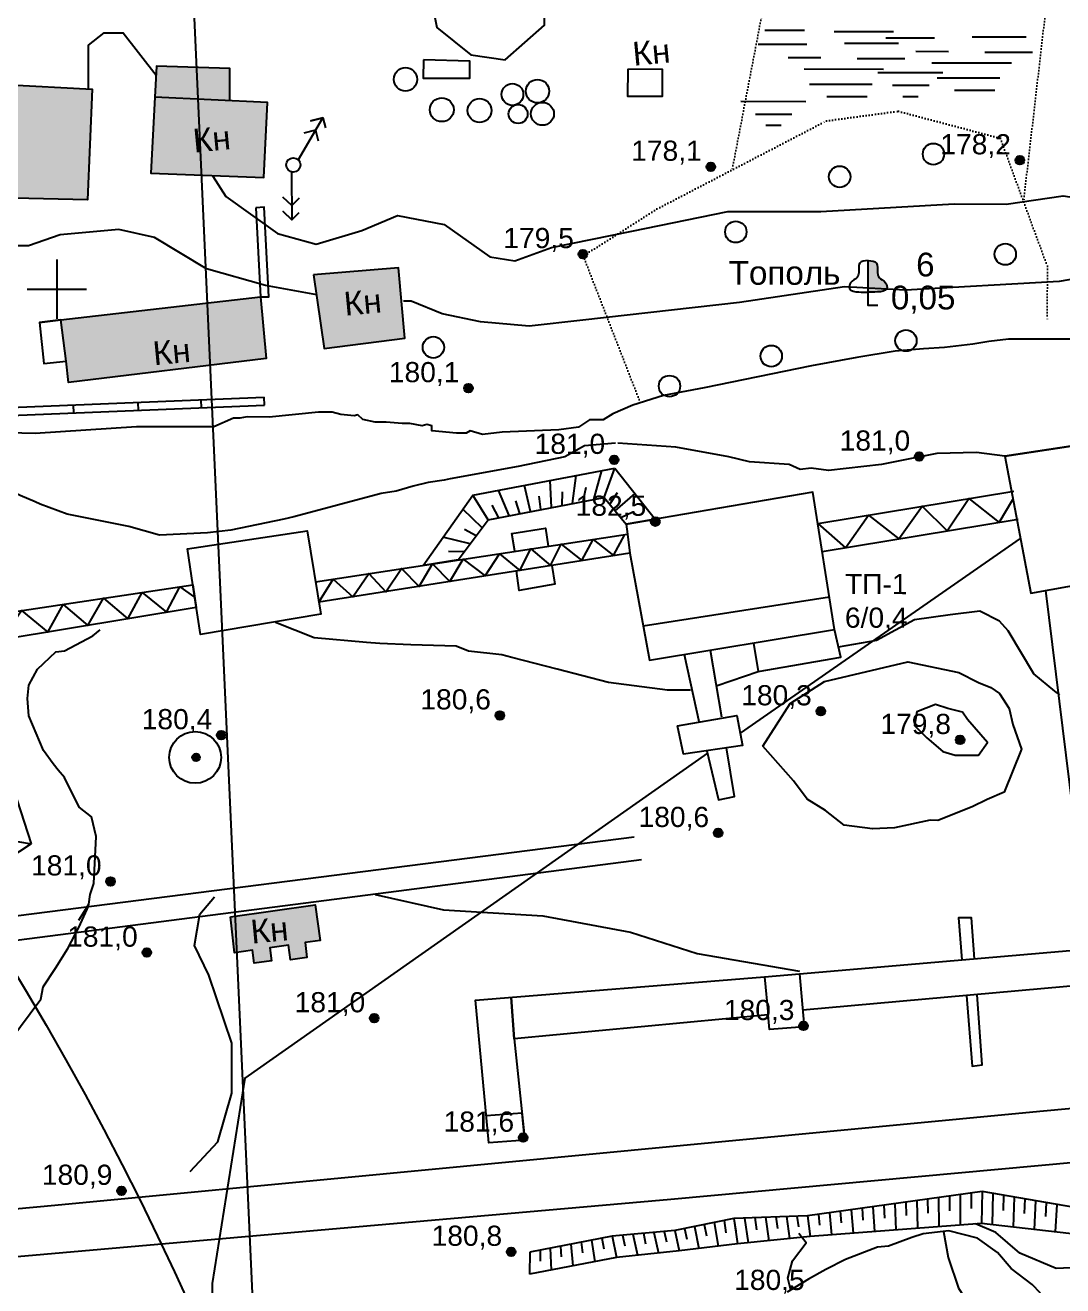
# Model space of a CAD drawing. Header units: millimetres. Extents: x 6127 to 9314, y 4730 to 7085.
# Drawn here: x 7594.6 to 7769.4, y 6031.9 to 6244.3 of the extents above; entities that cross this region are included whole.
import ezdxf

# ---------------------------------------------------------------- set-up
doc = ezdxf.new("R2010")
doc.units = ezdxf.units.MM
doc.header["$LTSCALE"] = 0.7
doc.linetypes.add('ACAD_ISO07W100', pattern=[3, 0, -3])
for name, color, linetype in [('болото', 84, 'Continuous'), ('відм', 14, 'Continuous'), ('горизонталі', 22, 'Continuous'), ('дерево', 7, 'Continuous'), ('Откос', 7, 'Continuous'), ('чорн', 255, 'Continuous')]:
    doc.layers.add(name, color=color, linetype=linetype)
doc.styles.get("Standard").update_dxf_attribs({"font": 'arial.ttf'})

msp = doc.modelspace()

# ---------------------------------------------------------------- hatches: boundary and pattern name
at = {"layer": 'відм', "ltscale": 0.2, "true_color": 0x000000}
h = msp.add_hatch(color=18, dxfattribs=at)
h.dxf.hatch_style = 1
h.paths.add_polyline_path([(7710.85, 6220.47, 1), (7709.38, 6220.47, 1)])
h = msp.add_hatch(color=18, dxfattribs=at)
h.dxf.hatch_style = 1
h.paths.add_polyline_path([(7762.92, 6221.56, 1), (7761.45, 6221.56, 1)])
h = msp.add_hatch(color=18, dxfattribs=at)
h.dxf.hatch_style = 1
h.paths.add_polyline_path([(7689.31, 6205.75, 1), (7687.84, 6205.75, 1)])
h = msp.add_hatch(color=18, dxfattribs=at)
h.dxf.hatch_style = 1
h.paths.add_polyline_path([(7670.02, 6183.15, 1), (7668.56, 6183.15, 1)])
h = msp.add_hatch(color=18, dxfattribs=at)
h.dxf.hatch_style = 1
h.paths.add_polyline_path([(7745.95, 6171.62, 1), (7744.49, 6171.63, 1)])
h = msp.add_hatch(color=18, dxfattribs=at)
h.dxf.hatch_style = 1
h.paths.add_polyline_path([(7694.57, 6171.07, 1), (7693.11, 6171.08, 1)])
h = msp.add_hatch(color=18, dxfattribs=at)
h.dxf.hatch_style = 1
h.paths.add_polyline_path([(7701.5, 6160.65, 1), (7700.04, 6160.65, 1)])
h = msp.add_hatch(color=18, dxfattribs=at)
h.dxf.hatch_style = 1
h.paths.add_polyline_path([(7675.33, 6128, 1), (7673.87, 6128, 1)])
h = msp.add_hatch(color=18, dxfattribs=at)
h.dxf.hatch_style = 1
h.paths.add_polyline_path([(7729.38, 6128.69, 1), (7727.91, 6128.69, 1)])
h = msp.add_hatch(color=18, dxfattribs=at)
h.dxf.hatch_style = 1
h.paths.add_polyline_path([(7628.4, 6124.66, 1), (7626.94, 6124.67, 1)])
h = msp.add_hatch(color=18, dxfattribs=at)
h.dxf.hatch_style = 1
h.paths.add_polyline_path([(7752.82, 6123.86, 1), (7751.35, 6123.86, 1)])
h = msp.add_hatch(color=18, dxfattribs=at)
h.dxf.hatch_style = 1
h.paths.add_polyline_path([(7712.09, 6108.18, 1), (7710.62, 6108.18, 1)])
h = msp.add_hatch(color=18, dxfattribs=at)
h.dxf.hatch_style = 1
h.paths.add_polyline_path([(7609.76, 6100.02, 1), (7608.3, 6100.02, 1)])
h = msp.add_hatch(color=18, dxfattribs=at)
h.dxf.hatch_style = 1
h.paths.add_polyline_path([(7615.85, 6088.02, 1), (7614.39, 6088.02, 1)])
h = msp.add_hatch(color=18, dxfattribs=at)
h.dxf.hatch_style = 1
h.paths.add_polyline_path([(7654.17, 6076.96, 1), (7652.7, 6076.96, 1)])
h = msp.add_hatch(color=18, dxfattribs=at)
h.dxf.hatch_style = 1
h.paths.add_polyline_path([(7726.45, 6075.64, 1), (7724.99, 6075.65, 1)])
h = msp.add_hatch(color=18, dxfattribs=at)
h.dxf.hatch_style = 1
h.paths.add_polyline_path([(7679.24, 6056.83, 1), (7677.78, 6056.83, 1)])
h = msp.add_hatch(color=18, dxfattribs=at)
h.dxf.hatch_style = 1
h.paths.add_polyline_path([(7611.58, 6047.87, 1), (7610.12, 6047.88, 1)])
h = msp.add_hatch(color=18, dxfattribs=at)
h.dxf.hatch_style = 1
h.paths.add_polyline_path([(7677.23, 6037.59, 1), (7675.76, 6037.59, 1)])
at = {"layer": 'чорн', "ltscale": 0.2}
h = msp.add_hatch(color=2, dxfattribs=at)
h.dxf.hatch_style = 1
h.paths.add_polyline_path([(7089.1, 6451.68), (7081.98, 6435.76), (7110.77, 6424.73), (7117.27, 6440.45)])
h.paths.add_polyline_path([(7142.42, 6422.35), (7135.94, 6417.95), (7142.08, 6408.81), (7139.29, 6406.61), (7144.8, 6399.87), (7153.1, 6405.91), (7153.26, 6407.27)])
h.paths.add_polyline_path([(7167.57, 6467.14), (7161.37, 6460.44), (7176.32, 6447.96), (7186.31, 6458.86), (7181.36, 6462.95), (7177.65, 6459.21)])
h.paths.add_polyline_path([(7337.2, 6163.56), (7317.34, 6169.78), (7314.83, 6161.88), (7335.27, 6155.81)])
h.paths.add_polyline_path([(7442.68, 6259.93, -0.347605), (7442.59, 6260.83), (7441.99, 6266.81), (7439.88, 6293.76), (7415.69, 6291.4), (7421.32, 6233.26, -0.429974), (7422.08, 6232.52), (7426.98, 6232.96), (7445.21, 6234.83)])
h.paths.add_polyline_path([(7467.35, 6262.85), (7443.71, 6259.9, -0.319893), (7442.86, 6259.79), (7442.7, 6259.77), (7445.21, 6234.83), (7470.18, 6237.38)])
h.paths.add_polyline_path([(7470.18, 6237.38), (7445.21, 6234.83), (7446.19, 6224.99), (7471.19, 6228.29)])
h.paths.add_polyline_path([(7490.17, 6202.85), (7453.53, 6198.83), (7455.63, 6173.52), (7492.33, 6178.02)])
h.paths.add_polyline_path([(7502.15, 6204.16), (7490.17, 6202.85), (7492.33, 6178.02), (7503.32, 6179.37)])
h.paths.add_polyline_path([(7489.79, 6264.41), (7484.64, 6263.85), (7484.21, 6266.64), (7476.61, 6265.78), (7481.26, 6230.53), (7494.81, 6231.9)])
h.paths.add_polyline_path([(7605.91, 6233.57), (7576.31, 6235.14), (7575.5, 6215.55), (7605.11, 6214.88)])
h.paths.add_polyline_path([(7635.46, 6231.28), (7616.46, 6232.2), (7615.78, 6219.39), (7634.86, 6218.65)])
h.paths.add_polyline_path([(7629.1, 6237.04), (7616.76, 6237.44), (7616.46, 6232.2), (7629.1, 6231.59)])
h.paths.add_polyline_path([(7541.73, 6281.35), (7539.44, 6275.22), (7543.85, 6273.77), (7543.04, 6272.05), (7551.3, 6269.4), (7552.62, 6272.72), (7578.65, 6264.84), (7579.55, 6267.98), (7579.55, 6269.81)])
h.paths.add_polyline_path([(7607.16, 6261.15), (7582.56, 6262.48), (7582.55, 6254.24), (7607.15, 6253.63)])
h.paths.add_polyline_path([(7657.49, 6203.44), (7643.22, 6202.27), (7645.02, 6189.86), (7658.59, 6191.58)])
h.paths.add_polyline_path([(7634.29, 6198.53), (7600.66, 6194.64), (7601.56, 6187.72), (7601.95, 6184.1), (7635.22, 6188.13)])
h.paths.add_polyline_path([(7643.46, 6096.07), (7629.22, 6094.03), (7629.87, 6087.95), (7632.94, 6088.41), (7633.21, 6086.21), (7636.12, 6086.6), (7635.87, 6088.8), (7638.97, 6089.28), (7639.31, 6086.81), (7642.08, 6087.17), (7641.78, 6089.71), (7644.34, 6090.06)])
h.paths.add_polyline_path([(7094.55, 6434.2), (7101.96, 6431.47), (7104.38, 6438.05), (7096.97, 6440.78)], flags=24)
h.paths.add_polyline_path([(7139.86, 6410.84), (7144.87, 6404.74), (7150.29, 6409.18), (7145.27, 6415.29)], flags=25)
h.paths.add_polyline_path([(7168.77, 6455.18), (7176.18, 6452.45), (7178.6, 6459.03), (7171.19, 6461.76)], flags=24)
h.paths.add_polyline_path([(7427.66, 6260.39), (7435.96, 6261.18), (7435.18, 6269.38), (7426.88, 6268.59)], flags=24)
h.paths.add_polyline_path([(7452.2, 6247.57), (7460.5, 6248.36), (7459.72, 6256.56), (7451.42, 6255.77)], flags=24)
h.paths.add_polyline_path([(7456.28, 6226.73), (7464.58, 6227.52), (7463.8, 6235.73), (7455.5, 6234.94)], flags=24)
h.paths.add_polyline_path([(7468.9, 6181.83), (7477.2, 6182.62), (7476.42, 6190.83), (7468.12, 6190.04)], flags=24)
h.paths.add_polyline_path([(7493.22, 6185.32), (7501.53, 6186.11), (7500.75, 6194.32), (7492.44, 6193.53)], flags=24)
h.paths.add_polyline_path([(7480.81, 6242.64), (7489.11, 6243.43), (7488.33, 6251.63), (7480.02, 6250.84)], flags=24)
h.paths.add_polyline_path([(7586.89, 6219.95), (7595.2, 6220.74), (7594.42, 6228.94), (7586.11, 6228.15)], flags=24)
h.paths.add_polyline_path([(7621.86, 6220.53), (7630.16, 6221.32), (7629.38, 6229.53), (7621.08, 6228.74)], flags=24)
h.paths.add_polyline_path([(7544.36, 6271.72), (7552.66, 6272.51), (7551.88, 6280.71), (7543.58, 6279.92)], flags=24)
h.paths.add_polyline_path([(7589.26, 6253.03), (7597.57, 6253.82), (7596.79, 6262.03), (7588.48, 6261.24)], flags=9)
h.paths.add_polyline_path([(7647.29, 6193.03), (7655.59, 6193.82), (7654.81, 6202.03), (7646.51, 6201.24)], flags=24)
h.paths.add_polyline_path([(7615.11, 6184.68), (7623.41, 6185.47), (7622.63, 6193.68), (7614.33, 6192.89)], flags=25)
h.paths.add_polyline_path([(7631.58, 6087.21), (7639.89, 6088), (7639.1, 6096.2), (7630.8, 6095.41)], flags=9)
at = {"layer": 'чорн', "linetype": 'ACAD_ISO07W100', "ltscale": 0.2, "true_color": 0x000000}
h = msp.add_hatch(color=18, dxfattribs=at)
h.dxf.hatch_style = 1
edge = h.paths.add_edge_path()
edge.add_spline(control_points=[(7739.7, 6199.84), (7739.72, 6199.86), (7739.87, 6200.16), (7739.65, 6201.23), (7738.41, 6201.54), (7738.09, 6202.86), (7738.41, 6204.48), (7737.19, 6204.61), (7736.62, 6204.68)], knot_values=[0, 0, 0, 0, 0.055107, 0.561358, 1.280636, 1.690041, 2.50707, 3.243259, 3.243259, 3.243259, 3.243259], degree=3, periodic=0)
edge.add_line((7736.62, 6204.68), (7736.61, 6200))
edge.add_line((7736.61, 6200), (7739.7, 6199.84))
edge = h.paths.add_edge_path()
edge.add_line((7736.61, 6200), (7736.61, 6199.33))
edge.add_spline(control_points=[(7736.61, 6199.33), (7737.1, 6199.33), (7738.08, 6199.32), (7739.46, 6199.45), (7739.7, 6199.84)], knot_values=[3.243259, 3.243259, 3.243259, 3.243259, 4.036499, 4.805889, 4.805889, 4.805889, 4.805889], degree=3, periodic=0)
edge.add_line((7739.7, 6199.84), (7736.61, 6200))
at = {"layer": 'чорн', "ltscale": 0.2, "true_color": 0x000000}
h = msp.add_hatch(color=18, dxfattribs=at)
h.dxf.hatch_style = 1
h.paths.add_polyline_path([(7624.05, 6120.92, 1), (7622.78, 6120.92, 1)])

# ---------------------------------------------------------------- linework, layer by layer
at = {"color": 18, "ltscale": 0.2, "true_color": 0x000000}
msp.add_line((7619.62, 6322.79), (7645.44, 5754.16), dxfattribs=at)
at = {"color": 1, "ltscale": 0.2}
msp.add_circle((7118.46, 5800.5), 553, dxfattribs=at)
at = {"layer": 'болото', "color": 18, "ltscale": 0.2, "true_color": 0x000000}
for p, q in [((7719.22, 6243.5), (7725.9, 6243.49)), ((7730.92, 6243.29), (7740.89, 6243.28)), ((7754.14, 6242.36), (7763.25, 6242.35)), ((7718.1, 6241.13), (7726.29, 6241.12)), ((7732.63, 6241.31), (7741.75, 6241.3)), ((7739.6, 6242.19), (7747.79, 6242.18)), ((7723.12, 6238.88), (7728.66, 6238.87)), ((7734.74, 6238.73), (7742.8, 6238.72)), ((7744.62, 6239.93), (7750.17, 6239.92)), ((7756.25, 6239.79), (7764.31, 6239.78)), ((7725.82, 6236.96), (7739.23, 6236.94)), ((7747.33, 6238.01), (7760.74, 6238)), ((7726.74, 6234.38), (7737.31, 6234.37)), ((7748.25, 6235.44), (7758.82, 6235.43)), ((7729.65, 6232.33), (7736.45, 6232.33)), ((7751.15, 6233.39), (7757.96, 6233.38))]:
    msp.add_line(p, q, dxfattribs=at)
for points in [[(7738.24, 6236.36), (7749.22, 6236.35)], [(7740.72, 6234.21), (7746.87, 6234.2)], [(7742.45, 6232.32), (7745.03, 6232.32)], [(7715.15, 6231.5), (7726.13, 6231.49)], [(7717.63, 6229.34), (7723.78, 6229.33)], [(7719.36, 6227.45), (7721.94, 6227.45)]]:
    msp.add_lwpolyline(points, dxfattribs=at)
at = {"layer": 'відм', "color": 18, "ltscale": 0.2, "true_color": 0x000000}
for centre in [(7710.12, 6220.47), (7762.18, 6221.56), (7688.58, 6205.75), (7669.29, 6183.15), (7745.22, 6171.62), (7693.84, 6171.08), (7700.77, 6160.65), (7674.6, 6128), (7728.65, 6128.69), (7627.67, 6124.66), (7752.09, 6123.86), (7711.36, 6108.18), (7609.03, 6100.02), (7615.12, 6088.02), (7653.44, 6076.96), (7725.72, 6075.65), (7678.51, 6056.83), (7610.85, 6047.87), (7676.49, 6037.59)]:
    msp.add_circle(centre, 0.733, dxfattribs=at)
at = {"layer": 'горизонталі', "color": 18, "true_color": 0x000000}
for points in [[(7605.32, 6233.55), (7605.33, 6240.96), (7607.94, 6243.02), (7611.13, 6243.02), (7616.72, 6235.89)], [(7626.27, 6218.9), (7628.43, 6215.46), (7637.16, 6209.24), (7643.66, 6207.4), (7651.34, 6209.75), (7657.32, 6212.25), (7665.18, 6210.75), (7672.91, 6205.28), (7677.1, 6204.6), (7683.28, 6206.86), (7696.84, 6209.63), (7712.99, 6212.95), (7728.65, 6212.93), (7751.08, 6214.2), (7759.84, 6214.19), (7769.44, 6215.54), (7777.35, 6214.37), (7785.31, 6211.99)], [(7643.77, 6198.89), (7635.1, 6200.43), (7625.19, 6203.25), (7616.41, 6208.55), (7610.41, 6209.9), (7600.51, 6209.01), (7595.18, 6207.12), (7583.65, 6207.13)], [(7787.78, 6201.97), (7773.69, 6201.98), (7768.81, 6201.12), (7742.9, 6199.66), (7732.64, 6200.22), (7714.97, 6197.57), (7703.47, 6196.27), (7688.56, 6194.59), (7679.53, 6193.58), (7671.33, 6194.32), (7664.86, 6195.66), (7659.63, 6197.84), (7658.38, 6197.84)], [(7795.74, 6190.55), (7796.15, 6190.96), (7794.28, 6192.21), (7792.42, 6191.38), (7782.67, 6191.81), (7777.27, 6191.6), (7772.5, 6191.4), (7766.9, 6191.41), (7765.65, 6191.41), (7763.78, 6191.41), (7761.92, 6191.41), (7760.26, 6191.42), (7756.94, 6191.01), (7754.24, 6190.59), (7749.47, 6189.98), (7745.94, 6189.77)], [(7745.94, 6189.77), (7741.17, 6189.36), (7734.73, 6188.33), (7727.05, 6186.89), (7709, 6183.18)], [(7709, 6183.18), (7702.15, 6181.94), (7696.96, 6180.29), (7693.64, 6178.84), (7691.98, 6177.8), (7689.7, 6177.81), (7687.83, 6176.56), (7684.51, 6176.15), (7674.96, 6175.75), (7671.64, 6175.34), (7669.57, 6175.96), (7668.94, 6175.55), (7667.28, 6175.55), (7663.14, 6175.97), (7663.14, 6176.8), (7662.31, 6177.01), (7661.48, 6176.8), (7659.4, 6177.22), (7658.16, 6177.22), (7655.46, 6177.43), (7653.59, 6177.43), (7651.52, 6177.85), (7650.69, 6178.68), (7650.07, 6178.48), (7647.78, 6178.69), (7646.33, 6179.1), (7644.05, 6179.1), (7635.75, 6178.28), (7632.02, 6178.29), (7630.77, 6178.08), (7629.73, 6178.08), (7626.41, 6176.64), (7613.4, 6176.65), (7596.31, 6175.49), (7580.49, 6175.9)], [(7694.05, 6173.86), (7688.86, 6173.45), (7685.54, 6171.59), (7677.65, 6169.94), (7666.24, 6167.87), (7665.2, 6167.67), (7662.5, 6167.26), (7660.01, 6166.64), (7657.11, 6165.81), (7654.62, 6165.4), (7639.88, 6161.47), (7638.22, 6161.06), (7629.3, 6159.2), (7625.35, 6158.79), (7617.26, 6158.39), (7612.08, 6159.85), (7601.7, 6161.93), (7597.14, 6163.6), (7596.31, 6164.01), (7593.82, 6165.05), (7588.43, 6167.55), (7582.62, 6168.8), (7578.47, 6169.43), (7571.74, 6170.33)], [(7759.61, 6171.71), (7754.84, 6172.33), (7748.2, 6172.13), (7741.97, 6170.9), (7738.86, 6170.28), (7729.94, 6169.25), (7727.03, 6169.67), (7725.17, 6169.46), (7723.3, 6170.3), (7716.66, 6170.72), (7713.13, 6171.55), (7704.21, 6173.22), (7694.46, 6173.86)], [(7768.9, 6131.44), (7768.07, 6132.07), (7764.55, 6134.98), (7760.2, 6142.24), (7758.75, 6143.9), (7755.43, 6145.57), (7750.45, 6144.95), (7744.43, 6144.13), (7738, 6140.64), (7731.54, 6139.47)], [(7706.68, 6132.24), (7702.82, 6132.24), (7692.87, 6133.52), (7684.26, 6135.77), (7676.58, 6137.78), (7674.92, 6138.19), (7669.32, 6138.82), (7667.24, 6139.66), (7659.57, 6139.87), (7654.38, 6140.09), (7652.1, 6140.3), (7643.31, 6141.07), (7636.82, 6143.66)], [(7603.7, 6093.46), (7605.36, 6096.16), (7605.57, 6097.82), (7606.19, 6099.68), (7606.62, 6107.57), (7605.79, 6110.89), (7603.72, 6112.55), (7601.24, 6117.53), (7600.2, 6118.78), (7599.37, 6119.82), (7597.71, 6122.1), (7597.09, 6123.55), (7595.23, 6127.91), (7595.03, 6130.82), (7595.24, 6133.1), (7596.69, 6135.8), (7599.81, 6138.7), (7601.26, 6138.9), (7606.04, 6141.39), (7607.28, 6142.42)], [(7711.21, 6133.05), (7718.08, 6135.38)], [(7556.79, 6041.15), (7560.69, 6046.21), (7562.36, 6048.28), (7568.38, 6051.38), (7570.24, 6052.42), (7575.02, 6053.87), (7581.87, 6057.8), (7584.78, 6061.32), (7587.27, 6064.02), (7587.27, 6065.47), (7590.18, 6069.82), (7592.05, 6073.14), (7597.25, 6080.19), (7597.67, 6082.26), (7599.75, 6085.37), (7601.82, 6088.69), (7603.7, 6092.22), (7605.36, 6095.95)], [(7622.44, 6051.14), (7627.08, 6056.13), (7629.44, 6064.34), (7629.45, 6072.75), (7625.59, 6084.19), (7623.13, 6089.21), (7624.07, 6094.49), (7626.54, 6097.42)], [(7653.56, 6097.79), (7665.07, 6095.2), (7681.85, 6094.23), (7696.58, 6091.47), (7707.83, 6087.87), (7725.07, 6084.87)], [(7765.67, 6030.61), (7764.22, 6032.06), (7760.69, 6034.77), (7758.41, 6037.47), (7755.03, 6039.9), (7750.22, 6041.11), (7745.86, 6040.62), (7744, 6040), (7740.05, 6038.55), (7738.18, 6038.34), (7732.79, 6036.28), (7729.47, 6034.62), (7726.56, 6032.96), (7723, 6030.76)], [(7723.62, 6031.14), (7723.08, 6033.12), (7723.89, 6036.07), (7726.15, 6039.11), (7724.96, 6040.67)], [(7749.28, 6041), (7750.08, 6036.65), (7751.84, 6031.48), (7754.67, 6027.1), (7755.29, 6024.19), (7755.07, 6019.83), (7754.45, 6016.72), (7754.44, 6012.78), (7754.65, 6008.9), (7757.34, 6005.93), (7759.62, 6004.68), (7762.73, 6004.47), (7767.3, 6005.3), (7769.58, 6004.67)], [(7788.78, 6039.69), (7784.84, 6037.54), (7776.9, 6035.18), (7768.3, 6034.77), (7762.19, 6037.36), (7758.11, 6040.86), (7754.69, 6042.3)]]:
    msp.add_lwpolyline(points, dxfattribs=at)
for points in [[(7761.01, 6126.47), (7762.43, 6122.28), (7759.54, 6115.06), (7756.64, 6113.82), (7754.15, 6112.58), (7748.33, 6110.3), (7747.09, 6110.31), (7741.07, 6109.07), (7737.34, 6108.87), (7732.56, 6109.49), (7729.46, 6111.99), (7726.35, 6113.86), (7724.07, 6116.97), (7718.89, 6122.79), (7723.46, 6129.98), (7729.24, 6133.72), (7733.29, 6134.67), (7743.31, 6137.02), (7751.89, 6135.2), (7755.21, 6133.53), (7757.28, 6132.7), (7758.73, 6131.66), (7760.39, 6129.17)], [(7753.33, 6127.31), (7752.51, 6128.56), (7750.02, 6129.18), (7747.94, 6129.81), (7744.83, 6128.57), (7744.41, 6126.29), (7746.48, 6124.21), (7749.18, 6121.92), (7751.25, 6121.3), (7755.18, 6121.29), (7756.72, 6123.45)]]:
    msp.add_lwpolyline(points, close=True, dxfattribs=at)
at = {"layer": 'дерево', "color": 18, "ltscale": 0.2, "true_color": 0x000000}
for centre in [(7747.62, 6222.6), (7731.82, 6218.79), (7714.33, 6209.49), (7759.7, 6205.72), (7663.4, 6190.03), (7742.97, 6191.16), (7720.29, 6188.55), (7703.16, 6183.49)]:
    msp.add_circle(centre, 1.8, dxfattribs=at)
at = {"layer": 'Откос', "color": 18, "ltscale": 0.15, "true_color": 0x000000}
for p, q in [((7686.84, 6163.7), (7687.43, 6168.43)), ((7690.39, 6164.38), (7691.78, 6169.27)), ((7692.17, 6164.72), (7693.96, 6169.68)), ((7676.18, 6161.66), (7674.38, 6165.94)), ((7679.73, 6162.34), (7678.73, 6166.77)), ((7683.28, 6163.02), (7683.08, 6167.6)), ((7688.61, 6164.04), (7689.11, 6166.44)), ((7692.17, 6164.72), (7693.06, 6167.2)), ((7672.62, 6160.98), (7670.03, 6165.11)), ((7677.95, 6162), (7677.26, 6164.18)), ((7681.51, 6162.68), (7681.21, 6164.93)), ((7685.06, 6163.36), (7685.16, 6165.69)), ((7693.09, 6163.6), (7694.38, 6165.56)), ((7694.02, 6162.47), (7697.36, 6165.38)), ((7671.61, 6159.62), (7668.36, 6162.74)), ((7672.62, 6160.98), (7671.33, 6163.04)), ((7674.4, 6161.32), (7673.3, 6163.42)), ((7694.94, 6161.35), (7697.01, 6162.29)), ((7695.87, 6160.23), (7700.77, 6161.07)), ((7669.59, 6156.91), (7665, 6158.01)), ((7670.6, 6158.26), (7668.64, 6159.32)), ((7668.58, 6155.55), (7665.95, 6155.6)), ((7667.57, 6154.19), (7661.65, 6153.28)), ((7571.18, 6110.59), (7595.64, 6106.33)), ((7750.31, 6046.97), (7750.31, 6044.47)), ((7752.14, 6047.22), (7752.12, 6042.1)), ((7753.98, 6047.48), (7753.96, 6044.86)), ((7755.82, 6047.73), (7755.73, 6042.38)), ((7755.82, 6047.73), (7755.78, 6045.06)), ((7757.62, 6047.42), (7757.5, 6042.17)), ((7759.41, 6047.12), (7759.34, 6044.54)), ((7735.59, 6044.92), (7735.74, 6042.89)), ((7737.43, 6045.18), (7737.69, 6040.99)), ((7739.27, 6045.43), (7739.38, 6043.28)), ((7741.11, 6045.69), (7741.3, 6041.27)), ((7742.95, 6045.94), (7743.03, 6043.68)), ((7744.79, 6046.2), (7744.91, 6041.55)), ((7746.63, 6046.46), (7746.67, 6044.07)), ((7748.47, 6046.71), (7748.52, 6041.82)), ((7761.21, 6046.81), (7761.04, 6041.76)), ((7763, 6046.5), (7762.9, 6044.03)), ((7764.8, 6046.19), (7764.57, 6041.35)), ((7766.59, 6045.88), (7766.47, 6043.51)), ((7768.39, 6045.57), (7768.11, 6040.94)), ((7712.35, 6042.88), (7712.67, 6040.8)), ((7714.01, 6043.22), (7714.33, 6041.07)), ((7714.01, 6043.22), (7714.64, 6038.92)), ((7715.78, 6043.28), (7716.39, 6039.09)), ((7717.55, 6043.34), (7717.84, 6041.31)), ((7719.32, 6043.4), (7719.88, 6039.45)), ((7721.09, 6043.46), (7721.36, 6041.54)), ((7722.86, 6043.52), (7723.37, 6039.8)), ((7724.63, 6043.58), (7724.87, 6041.78)), ((7726.4, 6043.64), (7726.86, 6040.16)), ((7726.4, 6043.64), (7726.86, 6040.16)), ((7728.24, 6043.9), (7728.45, 6042.1)), ((7730.08, 6044.16), (7730.47, 6040.44)), ((7731.92, 6044.41), (7732.09, 6042.49)), ((7733.76, 6044.67), (7734.08, 6040.71)), ((7697, 6040.54), (7697.76, 6037)), ((7698.76, 6040.7), (7699.14, 6038.94)), ((7700.52, 6040.86), (7701.28, 6037.37)), ((7702.27, 6041.01), (7702.66, 6039.28)), ((7704.03, 6041.17), (7704.8, 6037.74)), ((7704.03, 6041.17), (7704.8, 6037.74)), ((7705.69, 6041.51), (7706.07, 6039.72)), ((7707.36, 6041.85), (7708.08, 6038.13)), ((7709.02, 6042.19), (7709.37, 6040.26)), ((7710.68, 6042.54), (7711.36, 6038.52)), ((7684.82, 6038.55), (7684.94, 6036.71)), ((7686.55, 6038.88), (7686.9, 6035.22)), ((7688.29, 6039.22), (7688.51, 6037.4)), ((7690.02, 6039.56), (7690.57, 6035.92)), ((7691.76, 6039.9), (7692.08, 6038.09)), ((7693.49, 6040.23), (7694.23, 6036.63)), ((7693.49, 6040.23), (7694.23, 6036.63)), ((7695.25, 6040.39), (7695.62, 6038.6)), ((7679.61, 6037.54), (7679.56, 6033.81)), ((7681.35, 6037.87), (7681.37, 6036.02)), ((7683.08, 6038.21), (7683.23, 6034.51))]:
    msp.add_line(p, q, dxfattribs=at)
at = {"layer": 'чорн', "color": 18, "ltscale": 0.2, "true_color": 0x000000}
for p, q in [((7599.99, 6204.81), (7599.99, 6194.81)), ((7594.99, 6199.81), (7604.99, 6199.81)), ((7594.99, 6199.81), (7594.99, 6199.81)), ((7594.99, 6199.81), (7599.99, 6199.81))]:
    msp.add_line(p, q, dxfattribs=at)
at = {"layer": 'чорн', "color": 18, "ltscale": 0.15, "true_color": 0x000000}
for p, q in [((7613.71, 6179.41), (7613.65, 6180.75)), ((7624.31, 6179.84), (7624.26, 6181.18)), ((7634.94, 6180.28), (7634.89, 6181.61)), ((7602.83, 6178.97), (7602.77, 6180.31)), ((7670.03, 6165.11), (7693.96, 6169.68)), ((7693.96, 6169.68), (7700.77, 6161.07)), ((7661.65, 6153.28), (7670.03, 6165.11)), ((7672.62, 6160.98), (7692.17, 6164.72)), ((7692.17, 6164.72), (7695.87, 6160.23)), ((7667.57, 6154.19), (7672.62, 6160.98)), ((7766.5, 6149.05), (7773.93, 6088.53)), ((7586.25, 6135.34), (7595.64, 6106.33)), ((7595.64, 6106.33), (7573.23, 6091.61)), ((7755.82, 6047.73), (7726.4, 6043.64)), ((7779.16, 6043.71), (7755.82, 6047.73)), ((7714.01, 6043.22), (7704.03, 6041.17)), ((7726.4, 6043.64), (7714.01, 6043.22)), ((7704.03, 6041.17), (7693.49, 6040.23)), ((7755.73, 6042.38), (7726.86, 6040.16)), ((7778.71, 6039.7), (7755.73, 6042.38)), ((7693.49, 6040.23), (7679.61, 6037.54)), ((7714.64, 6038.92), (7704.8, 6037.74)), ((7726.86, 6040.16), (7714.64, 6038.92)), ((7694.23, 6036.63), (7679.56, 6033.81)), ((7704.8, 6037.74), (7694.23, 6036.63))]:
    msp.add_line(p, q, dxfattribs=at)
at = {"layer": 'чорн', "color": 18, "linetype": 'ACAD_ISO07W100', "ltscale": 0.2, "true_color": 0x000000}
for points in [[(7715.45, 6260.26), (7719.81, 6251.83), (7713.71, 6219.95)], [(7757.37, 6255.12), (7766.42, 6246), (7762.79, 6214.6)], [(7701.05, 6213.36), (7729.59, 6228.21), (7741.71, 6229.83), (7758.88, 6225.27), (7766.8, 6203.7), (7766.79, 6194.45)], [(7701.05, 6213.36), (7688.63, 6205.46), (7698.25, 6180.7)]]:
    msp.add_lwpolyline(points, dxfattribs=at)
at = {"layer": 'чорн', "color": 18, "ltscale": 0.2, "true_color": 0x000000}
for points in [[(7678.33, 6254.17), (7664.2, 6252.61), (7662.94, 6249.06), (7663.96, 6243.94), (7669.71, 6239.36), (7675.47, 6238.48), (7682.11, 6244.31), (7682.11, 6249.51), (7680.3, 6252.27), (7678.33, 6254.17)], [(7661.7, 6238.51), (7661.69, 6235.42), (7669.54, 6235.41), (7669.54, 6238.29), (7661.7, 6238.51)], [(7696.12, 6236.89), (7696.11, 6232.34), (7701.96, 6232.34), (7701.96, 6236.84), (7696.12, 6236.89)], [(7640.69, 6221.71), (7644.77, 6228.73), (7642.76, 6228.22), (7644.77, 6228.73), (7645.2, 6227.03)], [(7643.55, 6226.65), (7641.55, 6226.14)], [(7643.55, 6226.65), (7644.01, 6224.86)], [(7639.5, 6219.62), (7639.55, 6211.51), (7638.07, 6212.94), (7639.55, 6211.51), (7640.77, 6212.77)], [(7639.5, 6219.62), (7639.55, 6211.51), (7638.07, 6212.94), (7639.55, 6211.51), (7640.77, 6212.77)], [(7639.54, 6213.92), (7638.05, 6215.36)], [(7639.54, 6213.92), (7640.82, 6215.25)], [(7738.24, 6197.1), (7736.61, 6197.1), (7736.62, 6204.68)], [(7762.24, 6157.82), (7715.06, 6124.99)], [(7709.54, 6121.62), (7631.64, 6066.87), (7626.13, 6032.24), (7626.05, 6026.48)]]:
    msp.add_lwpolyline(points, dxfattribs=at)
at = {"layer": 'чорн', "color": 18, "ltscale": 0.15, "true_color": 0x000000}
for points in [[(7629.1, 6231.59), (7629.1, 6237.04), (7616.76, 6237.44), (7616.46, 6232.2)], [(7575.5, 6215.55), (7576.31, 6235.14), (7605.91, 6233.57), (7605.11, 6214.88), (7575.5, 6215.55)], [(7616.46, 6232.2), (7615.78, 6219.39), (7634.86, 6218.65), (7635.46, 6231.28), (7616.46, 6232.2)], [(7633.46, 6213.52), (7634.29, 6198.53), (7635.7, 6198.53), (7634.91, 6213.63), (7633.46, 6213.52)], [(7643.22, 6202.27), (7645.02, 6189.86), (7658.59, 6191.58), (7657.49, 6203.44), (7643.22, 6202.27)], [(7597.05, 6194.2), (7597.8, 6187.31), (7601.56, 6187.72), (7600.66, 6194.64), (7597.05, 6194.2), (7600.66, 6194.64), (7634.29, 6198.53), (7635.22, 6188.13), (7601.95, 6184.1), (7601.56, 6187.72)], [(7583.79, 6179.54), (7634.89, 6181.61)], [(7583.85, 6178.2), (7634.94, 6180.28)], [(7759.61, 6171.71), (7763.99, 6148.59), (7789.58, 6153.21), (7785.55, 6175.64), (7759.61, 6171.71), (7777.37, 6174.4), (7781.33, 6151.72)], [(7695.87, 6160.23), (7696.06, 6158.55), (7696.46, 6155.36), (7699.77, 6137.28), (7730.95, 6142.45), (7727.28, 6165.61), (7695.87, 6160.23)], [(7728.12, 6160.35), (7761.13, 6165.78)], [(7728.12, 6160.35), (7732.79, 6156.26), (7736.66, 6161.75), (7741.78, 6157.74), (7745.73, 6163.24), (7749.95, 6159.08), (7753.55, 6164.53), (7758.67, 6160.52), (7761, 6164.37)], [(7677.13, 6155.65), (7676.6, 6158.65), (7682.29, 6159.57), (7682.71, 6156.5)], [(7728.89, 6155.62), (7761.91, 6161.05)], [(7589.98, 6145.05), (7622.85, 6149.98), (7621.98, 6156.07), (7642.13, 6159.13), (7644.42, 6145.04), (7624.18, 6141.61), (7622.85, 6149.98), (7623.45, 6146.19), (7590.57, 6140.74), (7594.02, 6145.66), (7598.44, 6142.05), (7601.02, 6146.71), (7605.2, 6143.17), (7607.82, 6147.73), (7611.92, 6144.28), (7614.34, 6148.71), (7618.46, 6145.37), (7620.69, 6149.66), (7623.18, 6147.93)], [(7643.53, 6150.51), (7696.06, 6158.55), (7696.46, 6155.36), (7644.09, 6147.06), (7646.49, 6150.97), (7649.82, 6147.97), (7652.54, 6151.89), (7655.4, 6148.85), (7658.01, 6152.73), (7660.97, 6149.74), (7663.25, 6153.53), (7666.16, 6150.56), (7668.41, 6154.32), (7672.11, 6151.5), (7674.5, 6155.25), (7677.97, 6152.43), (7679.79, 6156.06), (7683.14, 6153.25), (7684.91, 6156.84), (7688.37, 6154.08), (7690.28, 6157.66), (7693.72, 6154.92), (7695.65, 6158.48)], [(7683.34, 6153.28), (7683.84, 6150.11), (7677.82, 6149.05), (7677.4, 6152.34)], [(7698.7, 6143.1), (7730.08, 6147.97)], [(7717.29, 6140.18), (7718.08, 6135.38), (7732.01, 6137.8), (7730.95, 6142.45)], [(7705.62, 6138.25), (7708.14, 6126.77)], [(7710, 6138.98), (7711.91, 6127.75)], [(7704.51, 6126.25), (7714.48, 6127.97), (7715.46, 6122.93), (7705.5, 6121.46), (7704.51, 6126.25)], [(7709.44, 6122.04), (7711.44, 6113.77), (7714.12, 6114.31), (7712.74, 6122.53)], [(7697.19, 6107.47), (7573.23, 6091.61)], [(7387.66, 6022.89), (7389.09, 6035.44), (7396.55, 6049.92), (7408.85, 6067.8), (7423.64, 6086.06), (7436.04, 6090.66), (7519.39, 6088.53), (7577.92, 6088.16), (7698.44, 6103.71)], [(7725.05, 6084.44), (7886.59, 6098.37), (7890.05, 6066.65), (7884.47, 6066.2), (7881.1, 6097.9)], [(7629.22, 6094.03), (7643.46, 6096.07), (7644.34, 6090.06), (7641.78, 6089.71), (7642.08, 6087.17), (7639.31, 6086.81), (7638.97, 6089.28), (7635.87, 6088.8), (7636.12, 6086.6), (7633.21, 6086.21), (7632.94, 6088.41), (7629.87, 6087.95), (7629.22, 6094.03)], [(7754.54, 6086.98), (7754.02, 6093.9), (7751.83, 6093.9), (7752.39, 6086.8)], [(7887.2, 6092.78), (7725.59, 6078.29)], [(7678.81, 6056.42), (7672.73, 6055.93), (7670.48, 6079.98), (7719.18, 6083.94), (7719.77, 6077.55), (7676.99, 6073.5), (7676.47, 6080.47), (7676.99, 6073.5), (7678.81, 6056.42), (7678.33, 6060.96), (7672.3, 6060.52)], [(7719.18, 6083.94), (7725.05, 6084.44), (7725.84, 6075.52), (7719.98, 6075.05), (7719.77, 6077.55)], [(7753.19, 6080.77), (7754.15, 6068.85), (7755.82, 6069.11), (7755, 6080.93)]]:
    msp.add_lwpolyline(points, dxfattribs=at)
at = {"layer": 'чорн', "color": 18, "ltscale": 0.5, "true_color": 0x000000}
for points in [[(7395.68, 6019.09), (7477.5, 6026.77), (7594.56, 6036.89), (7703.39, 6046.46), (7786.07, 6054.03), (7884.52, 6063.04), (7991.52, 6070.92), (8024.71, 6073.04), (8048.73, 6077.21), (8066.85, 6079.74), (8088.78, 6080.86), (8130.7, 6085.43), (8183.66, 6091.2), (8226.26, 6095.78)], [(7397.9, 6026.8), (7599.66, 6045.44), (7765.54, 6061.29), (7924.9, 6075.94), (8002.66, 6081.86), (8048.73, 6077.21)]]:
    msp.add_lwpolyline(points, dxfattribs=at)
at = {"layer": 'чорн', "color": 18, "ltscale": 0.2, "true_color": 0x000000}
for centre, radius in [((7658.69, 6235.2), 1.97), ((7676.7, 6232.66), 1.84), ((7680.93, 6233.2), 1.97), ((7664.8, 6230.08), 2.01), ((7671.17, 6229.95), 2.01), ((7677.66, 6229.36), 1.6), ((7681.76, 6229.39), 1.93), ((7639.8, 6220.78), 1.2), ((7623.27, 6120.91), 4.36), ((7623.42, 6120.92), 0.632)]:
    msp.add_circle(centre, radius, dxfattribs=at)
for points in [[(7736.62, 6204.68), (7735.21, 6204.23), (7735.03, 6202.61), (7734.78, 6201.83), (7733.66, 6200.92), (7733.48, 6199.93), (7735.02, 6199.36), (7736.61, 6199.33)], [(7736.62, 6204.68), (7738.02, 6204.23), (7738.2, 6202.6), (7738.44, 6201.82), (7739.56, 6200.92), (7739.74, 6199.92), (7738.2, 6199.36), (7736.61, 6199.33)]]:
    msp.add_spline(points, degree=3, dxfattribs=at)

# ---------------------------------------------------------------- texts
at = {"layer": 'відм', "color": 18, "ltscale": 0.2, "true_color": 0x000000, "insert": (7714.05, 6034.56), "char_height": 3.4, "attachment_point": 1, "rotation": 359.9325}
msp.add_mtext_dynamic_manual_height_columns('180,5', width=2.4374, gutter_width=12.5, heights=[0], dxfattribs=at)
at = {"layer": 'чорн', "color": 18, "ltscale": 0.2, "true_color": 0x000000, "attachment_point": 1}
for s, width, insert, char_height, rotation in [('Кн', 3.2084, (7696.75, 6241.46), 4, 5.4328), ('Кн', 3.2084, (7622.71, 6226.83), 4, 5.4328), ('178,2', 2.4374, (7748.78, 6225.97), 3.4, 359.9325), ('178,1', 2.4374, (7696.71, 6224.88), 3.4, 359.9325), ('179,5', 2.4374, (7675.17, 6210.16), 3.4, 359.9325), ('Тополь', 1.2563, (7713.13, 6204.59), 4, 359.9325), ('6', 1.2563, (7744.7, 6205.99), 4, 359.9325), ('0,05', 1.2563, (7740.45, 6200.43), 4, 359.9325), ('Кн', 3.2084, (7648.14, 6199.33), 4, 5.4328), ('Кн', 3.2084, (7615.96, 6190.98), 4, 5.4328), ('180,1', 2.4374, (7655.89, 6187.56), 3.4, 359.9325), ('181,0', 2.4374, (7680.44, 6175.48), 3.4, 359.9325), ('181,0', 2.4374, (7731.82, 6176.03), 3.4, 359.9325), ('182,5', 2.4374, (7687.36, 6165.05), 3.4, 359.9325), ('ТП-1\\P6/0,4', 2.4374, (7732.71, 6151.84), 3.4, 359.9325), ('180,6', 2.4374, (7661.2, 6132.41), 3.4, 359.9325), ('180,3', 2.4374, (7715.24, 6133.1), 3.4, 359.9325), ('180,4', 2.4374, (7614.27, 6129.07), 3.4, 359.9325), ('179,8', 2.4374, (7738.68, 6128.27), 3.4, 359.9325), ('180,6', 2.4374, (7697.95, 6112.59), 3.4, 359.9325), ('181,0', 2.4374, (7595.63, 6104.42), 3.4, 359.9325), ('Кн', 3.2084, (7632.43, 6093.5), 4, 5.4328), ('181,0', 2.4374, (7601.71, 6092.42), 3.4, 359.9325), ('181,0', 2.4374, (7640.03, 6081.36), 3.4, 359.9325), ('180,3', 2.4374, (7712.32, 6080.05), 3.4, 359.9325), ('181,6', 2.4374, (7665.11, 6061.24), 3.4, 359.9325), ('180,9', 2.4374, (7597.45, 6052.28), 3.4, 359.9325), ('180,8', 2.4374, (7663.09, 6042), 3.4, 359.9325)]:
    msp.add_mtext_dynamic_manual_height_columns(s, width=width, gutter_width=12.5, heights=[0], dxfattribs=dict(at, insert=insert, char_height=char_height, rotation=rotation))

doc.saveas('drawing.dxf')
